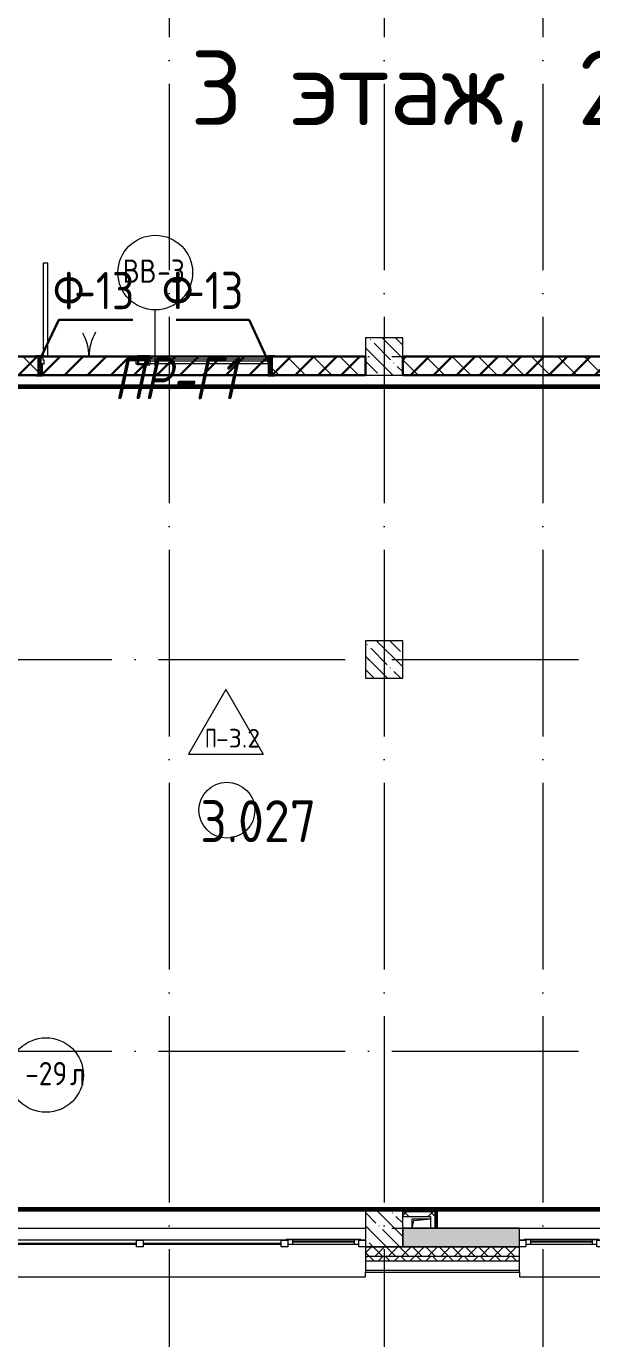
# Model space of a CAD drawing. Header units: millimetres. Extents: x -592259 to 288321, y -552984 to 293768.
# Drawn here: x 104321 to 110378, y -233317 to -219238 of the extents above; entities that cross this region are included whole.
import ezdxf

# ---------------------------------------------------------------- set-up
doc = ezdxf.new("R2010")
doc.units = ezdxf.units.MM
doc.linetypes.add('ADSK_Линия сетки', pattern=[2500, 2000, -250, 0, -250])
for name, color, linetype, lineweight in [('0.1) Блок 3 вып', 6, 'Continuous', 30), ('2.3)Фарх 3 выполн.', 160, 'Continuous', 30), ('3.3) Перемычки 3 выполн', 5, 'Continuous', 30), ('4.2) Штук 4 вып', 6, 'Continuous', 60), ('A-AREA-____-IDEN', 250, 'Continuous', 9), ('A-DETL-GENF-OTLN', 250, 'Continuous', 5), ('A-DOOR-____-IDEN', 250, 'Continuous', 9), ('A-DOOR-____-MCUT', 250, 'Continuous', 5), ('A-DOOR-____-OTLN', 250, 'Continuous', 5), ('A-DOOR-FRAM-MCUT', 250, 'Continuous', 5), ('A-DOOR-FRAM-OTLN', 250, 'Continuous', 5), ('A-DOOR-GLAZ-MCUT', 250, 'Continuous', 5), ('A-FLOR-____-IDEN', 250, 'Continuous', 9), ('A-FLOR-____-OTLN', 250, 'Continuous', 9), ('A-GLAZ-____-MCUT', 250, 'Continuous', 9), ('A-GLAZ-____-OTLN', 250, 'Continuous', 5), ('A-WALL-____-MCUT', 250, 'Continuous', 13), ('A-WALL-____-PATT', 250, 'Continuous', 13), ('A-WALL-FNSH-MCUT', 250, 'Continuous', 13), ('G-____-____-TEXT', 250, 'Continuous', 9), ('I-WALL-____-OTLN', 250, 'Continuous', 9), ('S-COLS-____-MCUT', 250, 'Continuous', 25), ('S-COLS-____-OTLN', 250, 'Continuous', 9), ('S-GRID-____-OTLN', 250, 'Continuous', 9)]:
    doc.layers.add(name, color=color, linetype=linetype, lineweight=lineweight)
doc.styles.add('GOST Common_1', font='', dxfattribs={"width": 0.9, "height": 250})
doc.styles.add('ISOCPEUR_1', font='isocpeur.ttf', dxfattribs={"width": 0.9, "height": 250})
doc.styles.add('ISOCPEUR_2', font='isocpeur.ttf', dxfattribs={"height": 160})
doc.styles.add('ISOCPEUR_6', font='isocpeur.ttf', dxfattribs={"height": 3.5})
doc.styles.add('ISOCPEUR_I_1', font='ГОСТ тип А.ttf', dxfattribs={"height": 2500})
doc.styles.get('GOST Common_1').set_extended_font_data('GOST Common')
pattern_1 = [(45, (28052.9, -258555.93), (-141.42136, 141.42136), []), (135, (28052.9, -258555.93), (-141.42136, -141.42136), [])]

# ---------------------------------------------------------------- blocks, each defined once
blk = doc.blocks.new('Окно_СКБ_1Ст1 - 120_Окно_СКБ_1Ст_900_ОК3л-29018692-АР1_Маркировочный план 3 этажа секция 2_3')
at = {"layer": 'A-GLAZ-____-MCUT'}
for p, q in [((-450, -195), (-450, -125)), ((-450, -125), (-380, -125)), ((-380, -125), (-380, -195)), ((380, -195), (380, -125)), ((380, -125), (450, -125)), ((450, -125), (450, -195)), ((-380, -195), (-450, -195)), ((-380, -195), (-400, -195)), ((-400, -195), (-400, -205)), ((-400, -205), (400, -205)), ((400, -205), (-400, -205)), ((380, -155), (-380, -155)), ((-380, -155), (-380, -195)), ((-330, -205), (-330, -155)), ((330, -205), (330, -155)), ((380, -195), (380, -155)), ((450, -195), (380, -195)), ((400, -195), (380, -195)), ((400, -205), (400, -195))]:
    blk.add_line(p, q, dxfattribs=at)
at = {"layer": 'A-GLAZ-____-MCUT', "lineweight": 5}
for p, q in [((-330, -175), (330, -175)), ((330, -185), (-330, -185))]:
    blk.add_line(p, q, dxfattribs=at)
at = {"layer": 'A-GLAZ-____-OTLN'}
for p, q in [((-450, -195), (-400, -195)), ((400, -195), (450, -195))]:
    blk.add_line(p, q, dxfattribs=at)
blk = doc.blocks.new('WNW_Отлив1 - Отлив_металлический 2-28596055-АР1_Маркировочный план 3 этажа секция 2_3')
at = {"layer": 'A-GLAZ-____-OTLN'}
for p, q in [((450, 320), (-450, 320)), ((-450, 320), (-450, 270)), ((450, 270), (450, 320))]:
    blk.add_line(p, q, dxfattribs=at)
blk = doc.blocks.new('BSC_Колонна _Прямоугольная - 400x400-V135-АР1_Маркировочный план 3 этажа секция 2_3')
at = {"layer": 'S-COLS-____-OTLN', "lineweight": 5}
h = blk.add_hatch(dxfattribs=at)
h.set_pattern_fill('FP_111', color=256, style=0, pattern_type=2)
h.set_pattern_definition([(135, (-80100, -35775), (-142.5612, -142.5612), []), (135, (-79957.44, -35775), (-142.5612, -142.5612), [252.016, -50.403, 3.353, -47.05])])
h.paths.add_polyline_path([(200, -200), (200, 200), (-200, 200), (-200, -200)])
at = {"layer": 'S-COLS-____-MCUT', "lineweight": 5}
for p, q in [((200, 200), (-200, 200)), ((-200, 200), (-200, -200)), ((200, -200), (200, 200)), ((-200, -200), (200, -200))]:
    blk.add_line(p, q, dxfattribs=at)
blk = doc.blocks.new('BSC_Колонна _Прямоугольная - 400x400-V136-АР1_Маркировочный план 3 этажа секция 2_3')
at = {"layer": 'S-COLS-____-OTLN', "lineweight": 5}
h = blk.add_hatch(dxfattribs=at)
h.set_pattern_fill('FP_112', color=256, style=0, pattern_type=2)
h.set_pattern_definition([(135, (-80100, -32525), (-142.5612, -142.5612), []), (135, (-79957.44, -32525), (-142.5612, -142.5612), [252.016, -50.403, 3.353, -47.05])])
h.paths.add_polyline_path([(200, -200), (200, 200), (-200, 200), (-200, -200)])
at = {"layer": 'S-COLS-____-MCUT', "lineweight": 5}
for p, q in [((200, 200), (-200, 200)), ((-200, 200), (-200, -200)), ((200, -200), (200, 200)), ((-200, -200), (200, -200))]:
    blk.add_line(p, q, dxfattribs=at)
blk = doc.blocks.new('Окно_СКБ_3Ст1 - Окно_СКБ_3Ст_4050_ОК15-36323508-АР1_Маркировочный план 3 этажа секция 2_3')
at = {"layer": 'A-GLAZ-____-MCUT'}
for p, q in [((-2025, -195), (-2025, -125)), ((-2025, -125), (-1955, -125)), ((-1955, -125), (-1955, -195)), ((-1195, -195), (-1195, -125)), ((-1195, -125), (-1125, -125)), ((-1125, -125), (-1125, -195)), ((355, -195), (355, -125)), ((355, -125), (425, -125)), ((425, -125), (425, -195)), ((1955, -195), (1955, -125)), ((1955, -125), (2025, -125)), ((2025, -125), (2025, -195)), ((-1955, -195), (-2025, -195)), ((-1955, -195), (-1975, -195)), ((-1975, -195), (-1975, -205)), ((-1975, -205), (-1175, -205)), ((-1175, -205), (-1975, -205)), ((-1195, -155), (-1955, -155)), ((-1955, -155), (-1955, -195)), ((-1905, -205), (-1905, -155)), ((-1245, -205), (-1245, -155)), ((-1195, -195), (-1195, -155)), ((-1125, -195), (-1195, -195)), ((-1175, -195), (-1195, -195)), ((-1175, -205), (-1175, -195)), ((425, -195), (355, -195)), ((2025, -195), (1955, -195))]:
    blk.add_line(p, q, dxfattribs=at)
at = {"layer": 'A-GLAZ-____-MCUT', "lineweight": 5}
for p, q in [((-1905, -175), (-1245, -175)), ((-1245, -185), (-1905, -185)), ((355, -155), (-1125, -155)), ((355, -165), (-1125, -165)), ((1955, -155), (425, -155)), ((1955, -165), (425, -165))]:
    blk.add_line(p, q, dxfattribs=at)
at = {"layer": 'A-GLAZ-____-OTLN'}
for p, q in [((-2025, -195), (-1975, -195)), ((-1175, -195), (2025, -195))]:
    blk.add_line(p, q, dxfattribs=at)
blk = doc.blocks.new('WNW_Отлив1 - Отлив_металлический 2-36323549-АР1_Маркировочный план 3 этажа секция 2_3')
at = {"layer": 'A-GLAZ-____-OTLN'}
for p, q in [((2025, 320), (-2025, 320)), ((-2025, 320), (-2025, 270)), ((2025, 270), (2025, 320))]:
    blk.add_line(p, q, dxfattribs=at)
blk = doc.blocks.new('_Wn_-As_OpeningMEP_floor__Rectangular - _Wn_-As_OpeningMEP_floor__Rectangular-V147-АР1_Маркировочный план 3 этажа секция 2_3')
at = {"layer": 'A-DETL-GENF-OTLN', "lineweight": 5}
for p, q in [((-100, 0), (-82, 82)), ((-82, 82), (100, 100))]:
    blk.add_line(p, q, dxfattribs=at)
blk = doc.blocks.new('Дверь_СКБ_2Ст_Фрамуга2 - Н_ВВ-3_2500x2600h_Учебные помещения_Фрамуга слева-V1-АР1_Маркировочный план 3 этажа секция 2_3')
at = {"layer": 'A-DOOR-____-OTLN'}
h = blk.add_hatch(dxfattribs=at)
h.set_pattern_fill('FP_3', color=256, style=0, pattern_type=2)
h.set_pattern_definition([(135, (1051.41, 164.685), (-14.1421, -14.1421), []), (225, (1051.41, 164.685), (14.1421, -14.1421), [])])
h.paths.add_polyline_path([(1237.5, 100), (1237.5, -100), (1262.5, -100), (1262.5, 100)])
at = {"layer": 'A-DOOR-FRAM-OTLN'}
h = blk.add_hatch(dxfattribs=at)
h.set_pattern_fill('FP_4', color=256, style=0, pattern_type=2)
h.set_pattern_definition([(45, (-1071.384, 164.685), (-14.1421, 14.1421), []), (135, (-1071.384, 164.685), (-14.1421, -14.1421), [])])
h.paths.add_polyline_path([(-1237.5, -100), (-1212.5, -100), (-1212.5, 100), (-1237.5, 100)])
at = {"layer": 'A-DOOR-____-MCUT'}
for p, q in [((-1187.5, 1100), (-1187.5, 100)), ((-1137.5, 1100), (-1187.5, 1100)), ((-1137.5, 100), (-1137.5, 1100)), ((-1187.5, 100), (-1137.5, 100))]:
    blk.add_line(p, q, dxfattribs=at)
at = {"layer": 'A-DOOR-____-OTLN'}
for centre, radius, start, end in [((-1197.5, 100), 500, 360, 30), ((-177.5, 100), 520, 150, 180)]:
    blk.add_arc(centre, radius, start, end, dxfattribs=at)
at = {"layer": 'A-DOOR-FRAM-MCUT'}
for p, q in [((-1197.5, 108), (-1267.5, 108)), ((-1267.5, 108), (-1267.5, 100)), ((-1267.5, 100), (-1197.5, 100)), ((-1212.5, 100), (-1237.5, 100)), ((-1237.5, 100), (-1237.5, -100)), ((-1187.5, 100), (-1212.5, 100)), ((-1212.5, 100), (-1212.5, 20)), ((-1212.5, -100), (-1212.5, 100)), ((-1212.5, 20), (-1177.5, 20)), ((-1197.5, 20), (-1212.5, 20)), ((-1212.5, 20), (-1212.5, -100)), ((-1197.5, 100), (-1197.5, 108)), ((-1197.5, -100), (-1197.5, 20)), ((-1187.5, 60), (-1187.5, 100)), ((-1177.5, 60), (-1187.5, 60)), ((-1177.5, 20), (-1177.5, 60)), ((-187.5, 60), (-197.5, 60)), ((-197.5, 60), (-197.5, 20)), ((-197.5, 20), (-162.5, 20)), ((-187.5, 100), (-187.5, 60)), ((-162.5, 100), (-187.5, 100)), ((-177.5, 108), (-177.5, 100)), ((-107.5, 108), (-177.5, 108)), ((-177.5, 100), (-177.5, 20)), ((-177.5, 12), (-177.5, 20)), ((-107.5, 12), (-177.5, 12)), ((-62.5, 100), (-162.5, 100)), ((-162.5, 20), (-162.5, 100)), ((-162.5, 20), (-162.5, 100)), ((-62.5, 20), (-162.5, 20)), ((-117.5, 108), (-117.5, 100)), ((-47.5, 108), (-117.5, 108)), ((-117.5, 20), (-117.5, 12)), ((-117.5, 12), (-47.5, 12)), ((-107.5, 100), (-107.5, 108)), ((-107.5, 20), (-107.5, 12)), ((-62.5, 100), (-62.5, 20)), ((-47.5, 100), (-47.5, 108)), ((-47.5, 100), (-47.5, 20)), ((-47.5, 100), (1237.5, 100)), ((-47.5, 12), (-47.5, 20)), ((1237.5, 20), (-47.5, 20)), ((1292.5, 108), (1222.5, 108)), ((1222.5, 108), (1222.5, 100)), ((1222.5, 100), (1222.5, 20)), ((1222.5, 100), (1292.5, 100)), ((1237.5, 20), (1222.5, 20)), ((1222.5, 20), (1222.5, -100)), ((1237.5, 100), (1237.5, 20)), ((1262.5, 100), (1237.5, 100)), ((1237.5, 100), (1237.5, -100)), ((1237.5, -100), (1237.5, 20)), ((1262.5, -100), (1262.5, 100)), ((1292.5, 100), (1292.5, 108)), ((-1197.5, -100), (-1267.5, -100)), ((-1267.5, -100), (-1267.5, -108)), ((-1267.5, -108), (-1197.5, -108)), ((-1237.5, -100), (-1212.5, -100)), ((-1212.5, -100), (-1197.5, -100)), ((-1197.5, -108), (-1197.5, -100)), ((1222.5, -100), (1237.5, -100)), ((1292.5, -100), (1222.5, -100)), ((1222.5, -100), (1222.5, -108)), ((1222.5, -108), (1292.5, -108)), ((1237.5, -100), (1262.5, -100)), ((1292.5, -108), (1292.5, -100))]:
    blk.add_line(p, q, dxfattribs=at)
at = {"layer": 'A-DOOR-GLAZ-MCUT'}
for p, q in [((1222.5, 70), (-62.5, 70)), ((1222.5, 50), (-62.5, 50))]:
    blk.add_line(p, q, dxfattribs=at)
blk = doc.blocks.new('AAR_СКБ_Марка_Помещения_мал - Номер-28977439-АР1_Маркировочный план 3 этажа секция 2_3')
at = {"layer": 'A-AREA-____-IDEN'}
blk.add_circle((-0.03, 0), 3, dxfattribs=at)
blk = doc.blocks.new('AAR_СКБ_Марка_Перекрытия - Марка пола-17325028-АР1_Маркировочный план 3 этажа секция 2_3')
at = {"layer": 'A-FLOR-____-IDEN'}
for p, q in [((0, 6.93), (-4, 0)), ((0, 6.93), (4, 0)), ((-4, 0), (4, 0))]:
    blk.add_line(p, q, dxfattribs=at)
blk = doc.blocks.new('ADSK_Марка_Дверь - Типоразмер_ADSK_Марка-30565456-АР1_Маркировочный план 3 этажа секция 2_3')
at = {"layer": 'A-DOOR-____-IDEN'}
blk.add_circle((0, 0), 4, dxfattribs=at)

msp = doc.modelspace()

# ---------------------------------------------------------------- hatches: boundary and pattern name
at = {"layer": '0.1) Блок 3 вып'}
h = msp.add_hatch(dxfattribs=at)
h.set_pattern_fill('ANSI31', color=256, scale=55)
h.paths.add_polyline_path([(124952.9057, -222980.9286), (129212.9057, -222980.9286), (129212.9057, -222780.9286), (124952.9057, -222780.9286)])
h.paths.add_polyline_path([(120802.9057, -222780.9286), (124552.9057, -222780.9286), (124552.9057, -222980.9286), (120802.9057, -222980.9286)])
h.paths.add_polyline_path([(116902.9057, -222780.9286), (120402.9057, -222780.9286), (120402.9057, -222980.9286), (116902.9057, -222980.9286)])
h.paths.add_polyline_path([(111202.9057, -222780.9286), (116502.9057, -222780.9286), (116502.9057, -222980.9286), (111202.9057, -222980.9286)])
h.paths.add_polyline_path([(108352.9057, -222780.9286), (110802.9057, -222780.9286), (110802.9057, -222980.9286), (108352.9057, -222980.9286)])
h.paths.add_polyline_path([(103052.9057, -222780.9286), (107952.9057, -222780.9286), (107952.9057, -222980.9286), (103052.9057, -222980.9286)])
at = {"layer": 'A-WALL-____-PATT', "lineweight": 15}
h = msp.add_hatch(dxfattribs=at)
h.set_pattern_fill('FP_1', color=256, style=0, pattern_type=2)
h.set_pattern_definition([(135, (28052.9, -258555.93), (-141.42136, -141.42136), [])])
h.paths.add_polyline_path([(107832.9057, -222980.9286), (107952.9057, -222980.9286), (107952.9057, -222780.9286), (106952.9057, -222780.9286), (106952.9057, -222980.9286), (107337.6802, -222980.9286)])
h.paths.add_polyline_path([(104422.9057, -222980.9286), (104452.9057, -222980.9286), (104452.9057, -222780.9286), (103052.9057, -222780.9286), (103052.9057, -222980.9286)])
h = msp.add_hatch(dxfattribs=at)
h.set_pattern_fill('FP_1', color=256, style=0, pattern_type=2)
h.set_pattern_definition([(135, (26712.9, -258555.93), (-141.42136, -141.42136), [])])
h.paths.add_polyline_path([(112282.9057, -222980.9286), (112592.9057, -222980.9286), (112592.9057, -222780.9286), (112232.9057, -222780.9286), (112232.9104, -222980.9286), (112262.9057, -222980.9286)])
h.paths.add_polyline_path([(110832.9057, -222980.9286), (110832.9057, -222780.9286), (108352.9057, -222780.9903), (108352.9057, -222980.9286), (110802.9057, -222980.9286)])
h = msp.add_hatch(dxfattribs=at)
h.set_pattern_fill('FP_52', color=256, style=0, pattern_type=2)
h.set_pattern_definition(pattern_1)
h.paths.add_polyline_path([(108636.7595, -232005.9286), (108702.4261, -232005.9286), (108702.4261, -231955.9286), (108352.9057, -231955.9286), (108352.9057, -232005.9286), (108456.5779, -232005.9286)])
h = msp.add_hatch(dxfattribs=at)
h.set_pattern_fill('FP_52', color=256, style=0, pattern_type=2)
h.set_pattern_definition(pattern_1)
h.paths.add_polyline_path([(108652.4261, -232130.9286), (108702.4261, -232129.7768), (108702.4261, -232005.9286), (108652.4261, -232005.9286), (108652.4261, -232127.3336)])
h = msp.add_hatch(dxfattribs=at)
h.set_pattern_fill('FP_124', color=256, style=0, pattern_type=2)
h.set_pattern_definition([(50, (28052.9, -258555.93), (364.3679, -31.8783), [38.1, -419.1]), (355, (28052.9, -258555.93), (-70.4859, 382.1133), [30.48, -335.28]), (100.451, (28083.27, -258558.6), (293.885, 350.2334), [32.38, -356.18]), (46.184, (28052.9, -258454.33), (542.1585, -84.0858), [57.15, -628.65]), (96.636, (28098.1, -258461.34), (474.805, 494.8554), [48.57, -534.27]), (351.184, (28052.9, -258454.33), (474.8102, 494.85), [45.72, -502.92]), (21, (28103.7, -258479.73), (303.2285, -204.5305), [38.1, -419.1]), (326, (28103.7, -258479.73), (123.6039, 368.376), [30.48, -335.28]), (71.451, (28128.97, -258496.77), (426.8341, 163.8427), [32.38, -356.18]), (37.5, (28052.9, -258555.93), (6.17665, 169.11015), [16.764, -314.452, 16.764, -323.596, -336.55]), (37.5, (28052.9, -258555.93), (6.17665, 169.11015), [-671.576, 16.764, -319.786]), (7.5, (28052.9, -258555.93), (133.63888, 200.3615), [16.764, -177.292, 16.764, -306.832, -128.27]), (7.5, (28052.9, -258555.93), (133.63888, 200.3615), [-517.652, 16.764, -111.506]), (327.5, (27939.62, -258555.93), (271.18182, -11.45836), [16.764, -110.236, 16.764, -379.476, -525.78]), (327.5, (27939.62, -258555.93), (271.18182, -11.45836), [-523.24, 16.764, -509.016]), (317.5, (27888.82, -258555.93), (296.2585, 50.85285), [16.764, -148.336, 16.764, -246.38, -373.38]), (317.5, (27888.82, -258555.93), (296.2585, 50.85285), [-428.244, 16.764, -356.616])])
h.paths.add_polyline_path([(129212.3031, -232330.9286), (129212.9057, -232330.8689), (129212.9057, -232130.9286), (128202.9057, -232130.9286), (128202.9057, -232330.9286), (128235.0029, -232330.9286)])
h.paths.add_polyline_path([(121602.9057, -232330.9286), (121602.9057, -232130.9286), (120802.9057, -232130.9286), (120802.9057, -232330.9286), (121476.9879, -232330.9286)])
h.paths.add_polyline_path([(126883.3999, -232330.9286), (127302.9057, -232330.8689), (127302.9057, -232130.9286), (126402.9057, -232130.9286), (126402.9057, -232330.9286)])
h.paths.add_polyline_path([(125502.9057, -232330.9286), (125502.9057, -232130.9286), (124952.9057, -232130.9286), (124953.2339, -232330.9286)])
h.paths.add_polyline_path([(124552.7566, -232330.9286), (124552.9057, -232330.8689), (124552.9057, -232130.9286), (124302.9057, -232130.9286), (124302.9057, -232330.9286)])
h.paths.add_polyline_path([(99902.9057, -232330.9286), (101352.9057, -232330.8689), (101352.9057, -232130.9286), (99902.9057, -232130.9286), (99902.9057, -232330.8689)])
h.paths.add_polyline_path([(98202.9057, -232330.9286), (98202.9057, -232130.9286), (97752.9057, -232130.9286), (97753.1742, -232330.9286), (97823.9355, -232330.9286)])
h.paths.add_polyline_path([(117422.179, -232330.9286), (117702.9057, -232330.8689), (117702.9057, -232130.9286), (116902.9057, -232130.9286), (116902.9057, -232330.9286)])
h.paths.add_polyline_path([(118602.9057, -232330.9286), (119502.9057, -232330.8689), (119502.9057, -232130.9286), (118602.9057, -232130.9286), (118602.9057, -232330.8689)])
h.paths.add_polyline_path([(113367.37, -232330.9286), (113802.9057, -232330.8689), (113802.9057, -232130.9286), (112302.9057, -232130.9286), (112302.9057, -232330.9286)])
h.paths.add_polyline_path([(111402.9057, -232330.9286), (111402.9057, -232130.9286), (111202.9057, -232130.9286), (111203.0251, -232330.9286)])
h.paths.add_polyline_path([(110802.7267, -232330.9286), (110802.9057, -232330.8689), (110802.9057, -232130.9286), (110502.9057, -232130.9286), (110502.9057, -232330.9286), (110664.164, -232330.9286)])
h.paths.add_polyline_path([(109602.9057, -232330.9286), (109602.9057, -232130.9286), (108352.9057, -232130.9286), (108352.9057, -232330.9286), (109312.561, -232330.9286)])
h.paths.add_polyline_path([(103902.9057, -232330.9286), (103902.9057, -232130.9286), (103052.9057, -232130.9286), (103052.9057, -232330.9286)])
h.paths.add_polyline_path([(102652.667, -232330.9286), (102652.9057, -232330.8689), (102652.9057, -232130.9286), (102252.9057, -232130.9286), (102252.9057, -232330.9286), (102554.546, -232330.9286)])
h = msp.add_hatch(dxfattribs=at)
h.set_pattern_fill('FP_48', color=256, style=0, pattern_type=2)
h.set_pattern_definition([(135, (28052.9, -258555.93), (-84.85281, -84.85281), []), (225, (28052.9, -258555.93), (84.85281, -84.85281), [])])
h.paths.add_polyline_path([(132602.9063, -232480.8689), (132652.9063, -232430.8689), (128202.9057, -232430.8689), (128202.9057, -232480.8689), (132502.9063, -232480.8689)])
h.paths.add_polyline_path([(127302.9057, -232480.8689), (127302.9057, -232430.8689), (126402.9057, -232430.8689), (126402.9057, -232480.8689), (126883.3999, -232480.8689)])
h.paths.add_polyline_path([(124952.9057, -232480.8689), (125502.9057, -232480.8689), (125502.9057, -232430.8689), (124302.9057, -232430.8689), (124302.9057, -232480.8689)])
h.paths.add_polyline_path([(120402.9057, -232480.8689), (121602.9057, -232480.8689), (121602.9057, -232430.8689), (120402.9057, -232430.8689)])
h.paths.add_polyline_path([(119502.9057, -232480.8689), (119502.9057, -232430.8689), (118602.9057, -232430.8689), (118602.9057, -232480.8689), (118773.7819, -232480.8689)])
h.paths.add_polyline_path([(117702.9057, -232480.8689), (117702.9057, -232430.8689), (116502.9057, -232430.8689), (116502.9057, -232480.8689), (117422.179, -232480.8689)])
h.paths.add_polyline_path([(112302.9057, -232480.8689), (113802.9057, -232480.8689), (113802.9057, -232430.8689), (112302.9057, -232430.8689), (112302.9057, -232456.0511)])
h.paths.add_polyline_path([(111402.9057, -232480.8689), (111402.9057, -232430.8689), (110502.9057, -232430.8689), (110502.9057, -232480.8689), (110664.164, -232480.8689)])
h.paths.add_polyline_path([(107952.9057, -232480.8689), (109602.9057, -232480.8689), (109602.9057, -232430.8689), (107952.9057, -232430.8689)])
h.paths.add_polyline_path([(102554.546, -232480.8689), (103902.9057, -232480.8689), (103902.9057, -232430.8689), (102252.9057, -232430.8689), (102252.9057, -232480.8689)])
h.paths.add_polyline_path([(101352.9057, -232480.8689), (101352.9057, -232430.8689), (99902.9057, -232430.8689), (99902.9057, -232480.8689), (101202.943, -232480.8689)])
h.paths.add_polyline_path([(97202.9057, -232480.8689), (98202.9057, -232480.8689), (98202.9057, -232430.8689), (97202.9057, -232430.8689)])
h = msp.add_hatch(dxfattribs=at)
h.set_pattern_fill('FP_49', color=256, style=0, pattern_type=2)
h.set_pattern_definition([(45, (28052.91, -258555.93), (-70.71068, 70.71068), []), (135, (28052.91, -258555.93), (-70.71068, -70.71068), [])])
h.paths.add_polyline_path([(131062.9276, -232430.8689), (132652.9063, -232430.8689), (132752.8838, -232330.8689), (128202.9057, -232330.9286), (128202.9057, -232430.8689), (130938.2089, -232430.8689)])
h.paths.add_polyline_path([(125502.9057, -232430.8689), (125502.9057, -232330.9286), (124302.9057, -232330.9286), (124302.9057, -232430.8689)])
h.paths.add_polyline_path([(126883.3999, -232430.8689), (127302.9057, -232430.8689), (127302.3687, -232330.9286), (126402.9057, -232330.9286), (126402.9057, -232430.8689)])
h.paths.add_polyline_path([(118602.9057, -232430.8689), (119502.9057, -232430.8689), (119502.3687, -232330.9286), (118602.9057, -232330.9286)])
h.paths.add_polyline_path([(121602.9057, -232430.8689), (121602.9057, -232330.9286), (120402.9057, -232330.9286), (120402.9057, -232430.8689), (121476.9879, -232430.8689)])
h.paths.add_polyline_path([(117422.179, -232430.8689), (117702.9057, -232430.8689), (117702.9057, -232330.9286), (116502.9057, -232330.9286), (116502.9057, -232430.8689), (116902.9057, -232430.8689)])
h.paths.add_polyline_path([(113367.37, -232430.8689), (113802.9057, -232430.8689), (113802.0107, -232330.9286), (112302.9057, -232330.9286), (112302.9057, -232430.8689)])
h.paths.add_polyline_path([(110664.164, -232430.8689), (111402.9057, -232430.8689), (111402.9057, -232330.9286), (110502.9057, -232330.9286), (110502.9057, -232430.8689)])
h.paths.add_polyline_path([(109602.9057, -232430.8689), (109602.9057, -232330.9286), (107952.9057, -232330.9286), (107952.9057, -232430.8689), (109312.561, -232430.8689)])
h.paths.add_polyline_path([(102554.546, -232430.8689), (103902.9057, -232430.8689), (103902.9057, -232330.9286), (102252.9057, -232330.9286), (102252.9057, -232430.8689)])
h.paths.add_polyline_path([(101202.943, -232430.8689), (101352.9057, -232430.8689), (101352.0405, -232330.9286), (99902.9057, -232330.9286), (99902.9057, -232430.8689)])
h.paths.add_polyline_path([(97302.9356, -232430.8689), (98202.9057, -232430.8689), (98202.9057, -232330.9286), (97252.9057, -232330.9286), (97252.9057, -232430.8689)])
at = {"layer": 'S-COLS-____-OTLN', "lineweight": 5}
h = msp.add_hatch(dxfattribs=at)
h.set_pattern_fill('FP_19', color=256, style=0, pattern_type=2)
h.set_pattern_definition([(135, (28052.9, -258555.93), (-142.5612, -142.5612), []), (135, (28195.47, -258555.93), (-142.5612, -142.5612), [252.016, -50.403, 3.353, -47.05])])
h.paths.add_polyline_path([(107952.9057, -232330.9286), (108352.9057, -232330.8689), (108352.9057, -231930.9286), (107952.9057, -231930.9286), (107952.9057, -232330.8689)])

# ---------------------------------------------------------------- linework, layer by layer
at = {"layer": '0.1) Блок 3 вып'}
for points in [[(103052.9057, -222780.9286), (107952.9057, -222780.9286), (107952.9057, -222980.9286), (103052.9057, -222980.9286)], [(104452.9057, -222980.9286), (106952.9057, -222980.9286), (106952.9057, -222780.9286), (104452.9057, -222780.9286)], [(108352.9057, -222780.9286), (110802.9057, -222780.9286), (110802.9057, -222980.9286), (108352.9057, -222980.9286)]]:
    msp.add_lwpolyline(points, close=True, dxfattribs=at)
at = {"layer": '2.3)Фарх 3 выполн.'}
for points in [[(104450.9457, -222843.9812), (104667.8905, -222388.419), (104760.5386, -222388.419), (105460.5386, -222388.419)], [(106932.5913, -222877.0698), (106707.5888, -222386.234), (106628.1761, -222386.234), (105928.1761, -222386.234)]]:
    msp.add_lwpolyline(points, dxfattribs=at)
at = {"layer": '4.2) Штук 4 вып'}
msp.add_lwpolyline([(103365.2612, -223103.235), (129025.4057, -223103.235), (129025.4057, -231930.9286), (103365.2612, -231930.9286)], close=True, dxfattribs=at)
at = {"layer": 'A-DOOR-____-IDEN'}
msp.add_line((105702.9057, -222880.9286), (105702.9057, -222280.9286), dxfattribs=at)
at = {"layer": 'A-FLOR-____-OTLN', "lineweight": 5}
for p, q in [((105502.9057, -222780.9286), (104552.9057, -222780.9286)), ((106912.9057, -222780.9286), (105527.9057, -222780.9286)), ((108452.9057, -232130.9286), (108452.9057, -232030.9286)), ((108452.9057, -232030.9286), (108652.4261, -232030.9286))]:
    msp.add_line(p, q, dxfattribs=at)
at = {"layer": 'A-WALL-____-MCUT', "color": 7, "lineweight": 15}
for p, q in [((104422.9057, -222780.9286), (103052.9057, -222780.9286)), ((107952.9057, -222780.9286), (106982.9057, -222780.9286)), ((110802.9057, -222780.9286), (108352.9057, -222780.9286)), ((103052.9057, -222980.9286), (104452.9057, -222980.9286)), ((106982.9057, -222980.9286), (107952.9057, -222980.9286)), ((108352.9057, -222980.9286), (110802.9057, -222980.9286)), ((108352.9057, -231955.9286), (108352.9057, -232005.9286)), ((108702.4261, -231955.9286), (108352.9057, -231955.9286)), ((108352.9057, -232005.9286), (108652.4261, -232005.9286)), ((108652.4261, -232005.9286), (108652.4261, -232130.9286)), ((108702.4261, -232130.9286), (108702.4261, -231955.9286)), ((109602.9057, -232130.9286), (108352.9057, -232130.9286)), ((109602.9057, -232330.9286), (109602.9057, -232130.9286)), ((107952.9057, -232430.8689), (107952.9057, -232480.8689)), ((107952.9057, -232430.8689), (109602.9057, -232430.8689)), ((109602.9057, -232330.8689), (108352.9057, -232330.8689)), ((108352.9057, -232330.9286), (109602.9057, -232330.9286)), ((109602.9057, -232480.8689), (109602.9057, -232430.8689)), ((107952.9057, -232480.8689), (109602.9057, -232480.8689))]:
    msp.add_line(p, q, dxfattribs=at)
at = {"layer": 'A-WALL-____-MCUT', "lineweight": 15}
for p, q in [((108714.9261, -231943.4286), (108352.9057, -231943.4286)), ((108714.9261, -232130.9286), (108714.9261, -231943.4286)), ((108352.9057, -232130.9286), (108352.9057, -232330.9286)), ((107952.9057, -232580.8689), (109602.9057, -232580.8689))]:
    msp.add_line(p, q, dxfattribs=at)
at = {"layer": 'A-WALL-____-MCUT', "color": 10, "lineweight": 15}
for p, q in [((108352.9057, -232330.8689), (107952.9057, -232330.8689)), ((107952.9057, -232330.8689), (107952.9057, -232430.8689)), ((109602.9057, -232430.8689), (109602.9057, -232330.9286)), ((107952.9057, -232480.8689), (107952.9057, -232580.8689)), ((109602.9057, -232580.8689), (109602.9057, -232480.8689))]:
    msp.add_line(p, q, dxfattribs=at)
at = {"layer": 'A-WALL-FNSH-MCUT', "lineweight": 15}
for p, q in [((108727.4261, -231930.9286), (108352.9057, -231930.9286)), ((108352.9057, -231930.9286), (108352.9057, -231955.9286)), ((108727.4261, -232130.9286), (108727.4261, -231930.9286)), ((107952.9057, -232580.8689), (107952.9057, -232600.8689)), ((107952.9057, -232600.8689), (109602.9057, -232600.8689)), ((109602.9057, -232600.8689), (109602.9057, -232580.8689))]:
    msp.add_line(p, q, dxfattribs=at)
at = {"layer": 'I-WALL-____-OTLN', "lineweight": 15}
for p, q in [((104552.9057, -222780.9286), (105502.9057, -222780.9286)), ((105527.9057, -222780.9286), (106912.9057, -222780.9286)), ((106912.9057, -222980.9286), (104492.9057, -222980.9286)), ((103902.9057, -232130.9286), (107952.9057, -232130.9286)), ((109602.9057, -232130.9286), (110502.9057, -232130.9286))]:
    msp.add_line(p, q, dxfattribs=at)
at = {"layer": 'S-COLS-____-MCUT', "lineweight": 5}
for p, q in [((108352.9057, -231930.9286), (107952.9057, -231930.9286)), ((107952.9057, -231930.9286), (107952.9057, -232330.9286)), ((108352.9057, -232130.9286), (108352.9057, -231930.9286)), ((107952.9057, -232330.9286), (108352.9057, -232330.9286))]:
    msp.add_line(p, q, dxfattribs=at)
at = {"layer": 'S-COLS-____-OTLN', "lineweight": 5}
msp.add_line((108352.9057, -232330.9286), (108352.9057, -232130.9286), dxfattribs=at)
at = {"layer": 'S-GRID-____-OTLN', "linetype": 'ADSK_Линия сетки'}
for p, q in [((105852.9057, -197353.9241), (105852.9057, -262294.7685)), ((108152.9057, -197353.9241), (108152.9057, -262294.7685)), ((109852.9057, -197353.9241), (109852.9057, -262294.7685)), ((93236.8325, -222780.9286), (181888.5828, -222780.9286)), ((93236.8325, -226030.9286), (181748.3453, -226030.9286)), ((93236.8325, -230230.9286), (181748.3453, -230230.9286)), ((93236.8325, -232130.9286), (181888.5828, -232130.9286))]:
    msp.add_line(p, q, dxfattribs=at)

# ---------------------------------------------------------------- block references
at = {"layer": 'A-AREA-____-IDEN', "xscale": 99.99999999999993, "yscale": 99.99999999999993, "zscale": 99.99999999999993}
msp.add_blockref('AAR_СКБ_Марка_Помещения_мал - Номер-28977439-АР1_Маркировочный план 3 этажа секция 2_3', (106472.8715, -227647.4513), dxfattribs=at)
at = {"layer": 'A-DOOR-____-IDEN', "xscale": 99.99999999999993, "yscale": 99.99999999999993, "zscale": 99.99999999999993}
for p in [(105702.9057, -221880.9286), (104532.3417, -230487.9292)]:
    msp.add_blockref('ADSK_Марка_Дверь - Типоразмер_ADSK_Марка-30565456-АР1_Маркировочный план 3 этажа секция 2_3', p, dxfattribs=at)
at = {"layer": 'A-DOOR-____-OTLN'}
msp.add_blockref('Дверь_СКБ_2Ст_Фрамуга2 - Н_ВВ-3_2500x2600h_Учебные помещения_Фрамуга слева-V1-АР1_Маркировочный план 3 этажа секция 2_3', (105690.4057, -222880.9286), dxfattribs=at)
at = {"layer": 'A-FLOR-____-IDEN', "xscale": 99.99999999999993, "yscale": 99.99999999999993, "zscale": 99.99999999999993}
msp.add_blockref('AAR_СКБ_Марка_Перекрытия - Марка пола-17325028-АР1_Маркировочный план 3 этажа секция 2_3', (106458.067, -227046.4538), dxfattribs=at)
at = {"layer": 'A-GLAZ-____-OTLN'}
msp.add_blockref('_Wn_-As_OpeningMEP_floor__Rectangular - _Wn_-As_OpeningMEP_floor__Rectangular-V147-АР1_Маркировочный план 3 этажа секция 2_3', (108552.9057, -232130.9286), dxfattribs=at)
at = {"layer": 'A-GLAZ-____-OTLN', "rotation": 180}
for name, p in [('Окно_СКБ_3Ст1 - Окно_СКБ_3Ст_4050_ОК15-36323508-АР1_Маркировочный план 3 этажа секция 2_3', (105927.9057, -232455.8689)), ('Окно_СКБ_1Ст1 - 120_Окно_СКБ_1Ст_900_ОК3л-29018692-АР1_Маркировочный план 3 этажа секция 2_3', (110052.9057, -232455.8689)), ('WNW_Отлив1 - Отлив_металлический 2-36323549-АР1_Маркировочный план 3 этажа секция 2_3', (105927.9057, -232330.8689)), ('WNW_Отлив1 - Отлив_металлический 2-28596055-АР1_Маркировочный план 3 этажа секция 2_3', (110052.9057, -232330.8689))]:
    msp.add_blockref(name, p, dxfattribs=at)
at = {"layer": 'S-COLS-____-OTLN', "lineweight": 5}
for name, p in [('BSC_Колонна _Прямоугольная - 400x400-V135-АР1_Маркировочный план 3 этажа секция 2_3', (108152.9057, -222780.9286)), ('BSC_Колонна _Прямоугольная - 400x400-V136-АР1_Маркировочный план 3 этажа секция 2_3', (108152.9057, -226030.9286))]:
    msp.add_blockref(name, p, dxfattribs=at)

# ---------------------------------------------------------------- texts
at = {"layer": '2.3)Фарх 3 выполн.', "char_height": 400, "attachment_point": 1, "style": 'GOST Common_1'}
for s, insert, width in [('\\fGOST Common|b0|i0|c204|p34|;\\W.9;Ф', (104606.0148, -221874.3898), 274.177125), ('-13', (104832.2336, -221874.3898), 526.708687), ('\\fGOST Common|b0|i0|c204|p34|;\\W.9;Ф', (105773.6523, -221872.2048), 274.177125), ('-13', (105999.871, -221872.2048), 526.708687)]:
    msp.add_mtext(s, dxfattribs=dict(at, insert=insert, width=width))
at = {"layer": '3.3) Перемычки 3 выполн', "insert": (105259.7031, -222789.8947), "char_height": 450, "width": 102.616, "attachment_point": 1, "style": 'ISOCPEUR_I_1'}
msp.add_mtext('{\\fISOCPEUR|b0|i1|c204|p34;\\W0.8;ПР-Г1}', dxfattribs=at)
at = {"layer": 'A-AREA-____-IDEN', "insert": (106184.9711, -227539.9657), "char_height": 450, "width": 654.177, "attachment_point": 1, "style": 'ISOCPEUR_1'}
msp.add_mtext('3.027', dxfattribs=at)
at = {"layer": 'A-DOOR-____-IDEN', "char_height": 250, "attachment_point": 1, "style": 'GOST Common_1'}
for s, insert, width in [('ВВ', (105354.1483, -221740.478), 447.341625), ('-3', (105723.2421, -221740.478), 389.620125), ('-29', (104308.5906, -230347.4786), 584.430187), ('\\fGOST Common|b0|i0|c204|p34|;\\W.9;л', (104790.7937, -230347.4786), 194.810062)]:
    msp.add_mtext(s, dxfattribs=dict(at, insert=insert, width=width))
at = {"layer": 'A-FLOR-____-IDEN', "char_height": 200, "attachment_point": 1, "style": 'ISOCPEUR_2'}
for s, insert, width in [('\\fISOCPEUR|b0|i0|c204|p34|;\\W.7;П', (106236.732, -226775.068), 140.295312), ('-3.2', (106352.4872, -226775.068), 420.885937)]:
    msp.add_mtext(s, dxfattribs=dict(at, insert=insert, width=width))
at = {"layer": 'G-____-____-TEXT', "color": 7, "insert": (106077.4369, -219498.4418), "char_height": 800, "width": 18169.734652, "attachment_point": 1, "style": 'ISOCPEUR_6'}
msp.add_mtext('3 этаж, 2 секция', dxfattribs=at)

doc.saveas('drawing.dxf')
